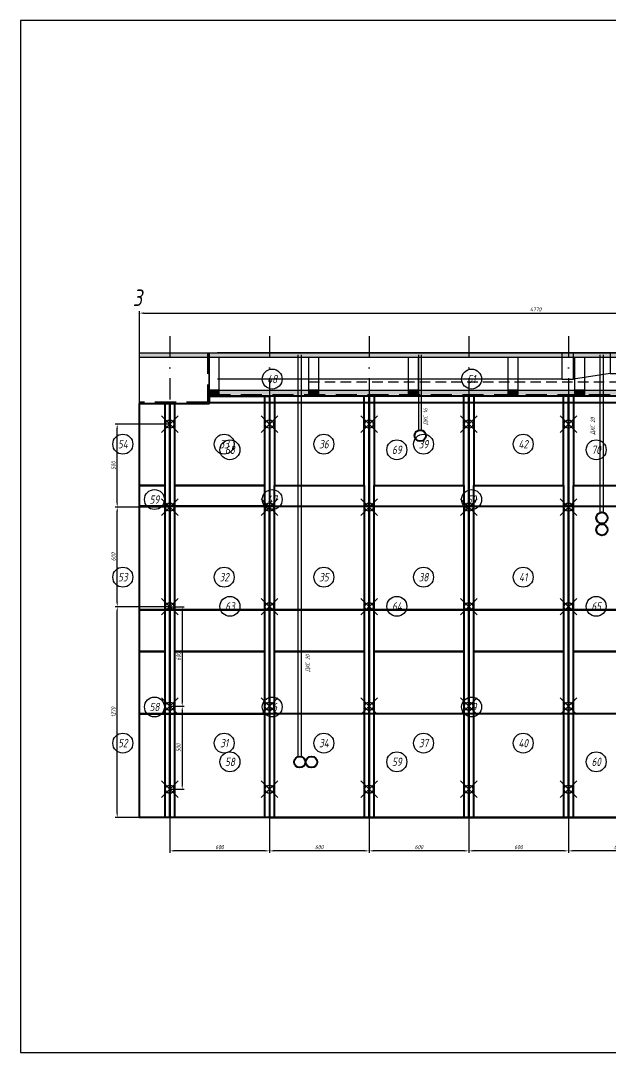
# Model space of a CAD drawing. Header units: millimetres. Extents: x -58926 to 122586, y -58688 to 8347.
# Drawn here: x 8586 to 12136, y -1320 to 4896 of the extents above; entities that cross this region are included whole.
import ezdxf
from ezdxf.enums import TextEntityAlignment as Align

# ---------------------------------------------------------------- set-up
doc = ezdxf.new("R2010")
doc.units = ezdxf.units.MM
doc.header["$PDMODE"] = 35
doc.header["$PDSIZE"] = 50
doc.linetypes.add('DASHDOT', pattern=[25.4, 12.7, -6.35, 0, -6.35])
doc.linetypes.add('DASHED', pattern=[19.05, 12.7, -6.35])
for name, color, linetype in [('01 Черновое', 7, 'Continuous'), ('02 ОВиК', 7, 'Continuous'), ('02 Розетки', 7, 'Continuous'), ('03 Потолок', 7, 'Continuous'), ('05 Слаботочка', 7, 'Continuous'), ('101 Крепление', 7, 'Continuous'), ('101 Крепление размеры', 7, 'Continuous'), ('102 Звукоизоляция', 7, 'Continuous'), ('103 ГВЛ слой 1', 7, 'Continuous'), ('104 ГВЛ слой 2', 7, 'Continuous')]:
    doc.layers.add(name, color=color, linetype=linetype)
doc.layers.add('100 noprint', color=1, linetype='Continuous', plot=False)
doc.styles.get("Standard").update_dxf_attribs({"font": 'arial.ttf'})
doc.styles.add('ГОСТ-ISOCPEUR', font='isocpeui.ttf', dxfattribs={"width": 0.8})
doc.dimstyles.new('ISO-25', dxfattribs={"dimtxt": 2.5, "dimasz": 2.5, "dimexe": 1.25, "dimexo": 0.625, "dimtad": 1, "dimtxsty": 'Standard', "dimcen": 2.5, "dimadec": 0, "dimazin": 0, "dimtfac": 1, "dimtmove": 0, "dimatfit": 3, "dimfxl": 1, "dimarcsym": 0})

# ---------------------------------------------------------------- blocks, each defined once
blk = doc.blocks.new('*D110')
at = {"layer": '101 Крепление размеры', "color": 0, "lineweight": -2}
for p, q in [((11883.2, 95.2), (11883.2, -118.7)), ((12483.2, 95.2), (12483.2, -118.7)), ((12458.2, -106.2), (11908.2, -106.2))]:
    blk.add_line(p, q, dxfattribs=at)
at = {"layer": '101 Крепление размеры', "color": 0}
for points in [[(11908.2, -102), (11908.2, -110.3), (11883.2, -106.2)], [(12458.2, -110.3), (12458.2, -102), (12483.2, -106.2)]]:
    blk.add_solid(points, dxfattribs=at)
at = {"layer": 'Defpoints', "color": 0}
for p in [(11883.2, 95.2), (12483.2, 95.2), (11883.2, -106.2)]:
    blk.add_point(p, dxfattribs=at)
at = {"layer": '101 Крепление размеры', "color": 0, "insert": (12183.2, -83.7), "char_height": 25, "attachment_point": 5, "style": 'ГОСТ-ISOCPEUR'}
blk.add_mtext('600', dxfattribs=at)
blk = doc.blocks.new('*D111')
at = {"layer": '101 Крепление размеры', "color": 0, "lineweight": -2}
for p, q in [((11283.2, 95.2), (11283.2, -118.7)), ((11883.2, 95.2), (11883.2, -118.7)), ((11858.2, -106.2), (11308.2, -106.2))]:
    blk.add_line(p, q, dxfattribs=at)
at = {"layer": '101 Крепление размеры', "color": 0}
for points in [[(11308.2, -102), (11308.2, -110.3), (11283.2, -106.2)], [(11858.2, -110.3), (11858.2, -102), (11883.2, -106.2)]]:
    blk.add_solid(points, dxfattribs=at)
at = {"layer": 'Defpoints', "color": 0}
for p in [(11283.2, 95.2), (11883.2, 95.2), (11283.2, -106.2)]:
    blk.add_point(p, dxfattribs=at)
at = {"layer": '101 Крепление размеры', "color": 0, "insert": (11583.2, -83.7), "char_height": 25, "attachment_point": 5, "style": 'ГОСТ-ISOCPEUR'}
blk.add_mtext('600', dxfattribs=at)
blk = doc.blocks.new('*D112')
at = {"layer": '101 Крепление размеры', "color": 0, "lineweight": -2}
for p, q in [((10683.2, 95.2), (10683.2, -118.7)), ((11283.2, 95.2), (11283.2, -118.7)), ((11258.2, -106.2), (10708.2, -106.2))]:
    blk.add_line(p, q, dxfattribs=at)
at = {"layer": '101 Крепление размеры', "color": 0}
for points in [[(10708.2, -102), (10708.2, -110.3), (10683.2, -106.2)], [(11258.2, -110.3), (11258.2, -102), (11283.2, -106.2)]]:
    blk.add_solid(points, dxfattribs=at)
at = {"layer": 'Defpoints', "color": 0}
for p in [(10683.2, 95.2), (11283.2, 95.2), (10683.2, -106.2)]:
    blk.add_point(p, dxfattribs=at)
at = {"layer": '101 Крепление размеры', "color": 0, "insert": (10983.2, -83.7), "char_height": 25, "attachment_point": 5, "style": 'ГОСТ-ISOCPEUR'}
blk.add_mtext('600', dxfattribs=at)
blk = doc.blocks.new('*D113')
at = {"layer": '101 Крепление размеры', "color": 0, "lineweight": -2}
for p, q in [((10083.2, 95.2), (10083.2, -118.7)), ((10683.2, 95.2), (10683.2, -118.7)), ((10658.2, -106.2), (10108.2, -106.2))]:
    blk.add_line(p, q, dxfattribs=at)
at = {"layer": '101 Крепление размеры', "color": 0}
for points in [[(10108.2, -102), (10108.2, -110.3), (10083.2, -106.2)], [(10658.2, -110.3), (10658.2, -102), (10683.2, -106.2)]]:
    blk.add_solid(points, dxfattribs=at)
at = {"layer": 'Defpoints', "color": 0}
for p in [(10083.2, 95.2), (10683.2, 95.2), (10083.2, -106.2)]:
    blk.add_point(p, dxfattribs=at)
at = {"layer": '101 Крепление размеры', "color": 0, "insert": (10383.2, -83.7), "char_height": 25, "attachment_point": 5, "style": 'ГОСТ-ISOCPEUR'}
blk.add_mtext('600', dxfattribs=at)
blk = doc.blocks.new('*D114')
at = {"layer": '101 Крепление размеры', "color": 0, "lineweight": -2}
for p, q in [((9483.2, 95.2), (9483.2, -118.7)), ((10083.2, 95.2), (10083.2, -118.7)), ((10058.2, -106.2), (9508.2, -106.2))]:
    blk.add_line(p, q, dxfattribs=at)
at = {"layer": '101 Крепление размеры', "color": 0}
for points in [[(9508.2, -102), (9508.2, -110.3), (9483.2, -106.2)], [(10058.2, -110.3), (10058.2, -102), (10083.2, -106.2)]]:
    blk.add_solid(points, dxfattribs=at)
at = {"layer": 'Defpoints', "color": 0}
for p in [(9483.2, 95.2), (10083.2, 95.2), (9483.2, -106.2)]:
    blk.add_point(p, dxfattribs=at)
at = {"layer": '101 Крепление размеры', "color": 0, "insert": (9783.2, -83.7), "char_height": 25, "attachment_point": 5, "style": 'ГОСТ-ISOCPEUR'}
blk.add_mtext('600', dxfattribs=at)
blk = doc.blocks.new('*D117')
at = {"layer": '101 Крепление размеры', "color": 0, "lineweight": -2}
for p, q in [((9483.2, 1365.2), (9154.5, 1365.2)), ((9167, 120.2), (9167, 1340.2)), ((9483.2, 95.2), (9154.5, 95.2))]:
    blk.add_line(p, q, dxfattribs=at)
at = {"layer": '101 Крепление размеры', "color": 0}
for points in [[(9171.2, 1340.2), (9162.8, 1340.2), (9167, 1365.2)], [(9162.8, 120.2), (9171.2, 120.2), (9167, 95.2)]]:
    blk.add_solid(points, dxfattribs=at)
at = {"layer": 'Defpoints', "color": 0}
for p in [(9167, 1365.2), (9483.2, 1365.2), (9483.2, 95.2)]:
    blk.add_point(p, dxfattribs=at)
at = {"layer": '101 Крепление размеры', "color": 0, "insert": (9144.5, 730.2), "char_height": 25, "attachment_point": 5, "rotation": 90, "style": 'ГОСТ-ISOCPEUR'}
blk.add_mtext('1270', dxfattribs=at)
blk = doc.blocks.new('*D118')
at = {"layer": '101 Крепление размеры', "color": 0, "lineweight": -2}
for p, q in [((9483.2, 1965.2), (9154.5, 1965.2)), ((9167, 1390.2), (9167, 1940.2)), ((9483.2, 1365.2), (9154.5, 1365.2))]:
    blk.add_line(p, q, dxfattribs=at)
at = {"layer": '101 Крепление размеры', "color": 0}
for points in [[(9171.2, 1940.2), (9162.8, 1940.2), (9167, 1965.2)], [(9162.8, 1390.2), (9171.2, 1390.2), (9167, 1365.2)]]:
    blk.add_solid(points, dxfattribs=at)
at = {"layer": 'Defpoints', "color": 0}
for p in [(9167, 1965.2), (9483.2, 1965.2), (9483.2, 1365.2)]:
    blk.add_point(p, dxfattribs=at)
at = {"layer": '101 Крепление размеры', "color": 0, "insert": (9144.5, 1665.2), "char_height": 25, "attachment_point": 5, "rotation": 90, "style": 'ГОСТ-ISOCPEUR'}
blk.add_mtext('600', dxfattribs=at)
blk = doc.blocks.new('*D119')
at = {"layer": '101 Крепление размеры', "color": 0, "lineweight": -2}
for p, q in [((9483.2, 2465.2), (9154.5, 2465.2)), ((9167, 1990.2), (9167, 2440.2)), ((9483.2, 1965.2), (9154.5, 1965.2))]:
    blk.add_line(p, q, dxfattribs=at)
at = {"layer": '101 Крепление размеры', "color": 0}
for points in [[(9171.2, 2440.2), (9162.8, 2440.2), (9167, 2465.2)], [(9162.8, 1990.2), (9171.2, 1990.2), (9167, 1965.2)]]:
    blk.add_solid(points, dxfattribs=at)
at = {"layer": 'Defpoints', "color": 0}
for p in [(9167, 2465.2), (9483.2, 2465.2), (9483.2, 1965.2)]:
    blk.add_point(p, dxfattribs=at)
at = {"layer": '101 Крепление размеры', "color": 0, "insert": (9144.5, 2215.2), "char_height": 25, "attachment_point": 5, "rotation": 90, "style": 'ГОСТ-ISOCPEUR'}
blk.add_mtext('500', dxfattribs=at)
blk = doc.blocks.new('*D120')
at = {"layer": '101 Крепление размеры', "color": 0, "lineweight": -2}
for p, q in [((9483.2, 1365.2), (9570.9, 1365.2)), ((9558.4, 1340.2), (9558.4, 790.2)), ((9483.2, 765.2), (9570.9, 765.2))]:
    blk.add_line(p, q, dxfattribs=at)
at = {"layer": '101 Крепление размеры', "color": 0}
for points in [[(9562.6, 1340.2), (9554.3, 1340.2), (9558.4, 1365.2)], [(9554.3, 790.2), (9562.6, 790.2), (9558.4, 765.2)]]:
    blk.add_solid(points, dxfattribs=at)
at = {"layer": 'Defpoints', "color": 0}
for p in [(9483.2, 1365.2), (9483.2, 765.2), (9558.4, 765.2)]:
    blk.add_point(p, dxfattribs=at)
at = {"layer": '101 Крепление размеры', "color": 0, "insert": (9535.9, 1065.2), "char_height": 25, "attachment_point": 5, "rotation": 90, "style": 'ГОСТ-ISOCPEUR'}
blk.add_mtext('600', dxfattribs=at)
blk = doc.blocks.new('*D121')
at = {"layer": '101 Крепление размеры', "color": 0, "lineweight": -2}
for p, q in [((9483.2, 765.2), (9570.9, 765.2)), ((9558.4, 740.2), (9558.4, 290.2)), ((9483.2, 265.2), (9570.9, 265.2))]:
    blk.add_line(p, q, dxfattribs=at)
at = {"layer": '101 Крепление размеры', "color": 0}
for points in [[(9562.6, 740.2), (9554.3, 740.2), (9558.4, 765.2)], [(9554.3, 290.2), (9562.6, 290.2), (9558.4, 265.2)]]:
    blk.add_solid(points, dxfattribs=at)
at = {"layer": 'Defpoints', "color": 0}
for p in [(9483.2, 765.2), (9483.2, 265.2), (9558.4, 265.2)]:
    blk.add_point(p, dxfattribs=at)
at = {"layer": '101 Крепление размеры', "color": 0, "insert": (9535.9, 515.2), "char_height": 25, "attachment_point": 5, "rotation": 90, "style": 'ГОСТ-ISOCPEUR'}
blk.add_mtext('500', dxfattribs=at)
blk = doc.blocks.new('*D407')
at = {"layer": '01 Черновое', "color": 0, "lineweight": -2}
for p, q in [((9301, 2895.2), (9301, 3146.6)), ((9326, 3134.1), (14046, 3134.1)), ((14071, 2895.2), (14071, 3146.6))]:
    blk.add_line(p, q, dxfattribs=at)
at = {"layer": '01 Черновое', "color": 0}
for points in [[(9326, 3138.3), (9326, 3129.9), (9301, 3134.1)], [(14046, 3129.9), (14046, 3138.3), (14071, 3134.1)]]:
    blk.add_solid(points, dxfattribs=at)
at = {"layer": 'Defpoints', "color": 0}
for p in [(14071, 3134.1), (9301, 2895.2), (14071, 2895.2)]:
    blk.add_point(p, dxfattribs=at)
at = {"layer": '01 Черновое', "color": 0, "insert": (11686, 3156.6), "char_height": 25, "attachment_point": 5, "style": 'ГОСТ-ISOCPEUR'}
blk.add_mtext('4770', dxfattribs=at)

msp = doc.modelspace()

# ---------------------------------------------------------------- hatches: boundary and pattern name
at = {"layer": '03 Потолок', "lineweight": -2}
for points in [[(9711.53, 2895.176), (9301.03, 2895.176), (9301.03, 2867.176), (9711.53, 2867.176)], [(14071.03, 2895.176), (9721.03, 2895.176), (9721.03, 2867.176), (14071.03, 2867.176)], [(9781.03, 2643.176), (9781.03, 2670.176), (9721.03, 2670.176), (9721.03, 2643.176)], [(10381.03, 2643.176), (10381.03, 2670.176), (10321.03, 2670.176), (10321.03, 2643.176)], [(10981.03, 2643.176), (10981.03, 2670.176), (10921.03, 2670.176), (10921.03, 2643.176)], [(11581.03, 2643.176), (11581.03, 2670.176), (11521.03, 2670.176), (11521.03, 2643.176)], [(11981.03, 2643.176), (11981.03, 2670.176), (11921.03, 2670.176), (11921.03, 2643.176)]]:
    msp.add_hatch(color=256, dxfattribs=at).paths.add_polyline_path(points)
h = msp.add_hatch(color=256, dxfattribs=at)
h.paths.add_polyline_path([(13434.254, 2643.272), (13439.484, 2670.176), (13434.216, 2670.176), (13434.216, 2643.176)])
h.paths.add_polyline_path([(13374.216, 2643.176), (13374.216, 2670.176), (13029.03, 2670.176), (13029.03, 2643.176)])
h.paths.add_polyline_path([(12969.03, 2643.176), (12969.03, 2670.176), (12569.03, 2670.176), (12569.03, 2643.176)])
h.paths.add_polyline_path([(12509.03, 2643.176), (12509.03, 2670.176), (11981.03, 2670.176), (11981.03, 2643.176)])
h.paths.add_polyline_path([(11921.03, 2643.176), (11921.03, 2670.176), (11581.03, 2670.176), (11581.03, 2643.176)])
h.paths.add_polyline_path([(11521.03, 2643.176), (11521.03, 2670.176), (10981.03, 2670.176), (10981.03, 2643.176)])
h.paths.add_polyline_path([(10921.03, 2643.176), (10921.03, 2670.176), (10381.03, 2670.176), (10381.03, 2643.176)])
h.paths.add_polyline_path([(10321.03, 2643.176), (10321.03, 2670.176), (9781.03, 2670.176), (9781.03, 2643.176)])

# ---------------------------------------------------------------- linework, layer by layer
at = {"layer": '01 Черновое', "linetype": 'DASHDOT', "ltscale": 10}
for p, q in [((9483.218, 2995.176), (9483.218, -4.283)), ((10083.218, 2995.176), (10083.218, -4.283)), ((10683.218, 2995.176), (10683.218, -4.283)), ((11283.218, 2995.176), (11283.218, -4.283)), ((11883.218, 2995.176), (11883.218, -4.283))]:
    msp.add_line(p, q, dxfattribs=at)
at = {"layer": '01 Черновое'}
msp.add_lwpolyline([(9301.03, 95.176), (9301.03, 2895.176), (14071.03, 2895.176), (14071.03, 95.176)], close=True, dxfattribs=at)
at = {"layer": '02 ОВиК'}
for p, q in [((11844.03, 2895.176), (9771.03, 2895.176)), ((11844.03, 2895.176), (9771.03, 2895.176)), ((11844.03, 2895.176), (11844.03, 2735.176)), ((11844.03, 2895.176), (11844.03, 2735.176)), ((12134.03, 2895.176), (11914.03, 2895.176)), ((12134.03, 2895.176), (11914.03, 2895.176)), ((12134.03, 2770.176), (11914.03, 2735.176)), ((12134.03, 2770.176), (11914.03, 2735.176)), ((11844.03, 2735.176), (9771.03, 2735.176)), ((11844.03, 2735.176), (9771.03, 2735.176))]:
    msp.add_line(p, q, dxfattribs=at)
at = {"layer": '02 ОВиК', "linetype": 'DASHED', "lineweight": -2, "ltscale": 5}
for p, q in [((10321.03, 2720.176), (13434.216, 2720.176)), ((10321.03, 2720.176), (13434.216, 2720.176)), ((10321.03, 2670.176), (13434.216, 2670.176)), ((10321.03, 2670.176), (13434.216, 2670.176))]:
    msp.add_line(p, q, dxfattribs=at)
at = {"layer": '02 ОВиК', "flags": 128}
for points in [[(11914.03, 2735.176), (11914.03, 2895.176), (11844.03, 2895.176), (11844.03, 2735.176)], [(11914.03, 2735.176), (11914.03, 2895.176), (11844.03, 2895.176), (11844.03, 2735.176)], [(12204.03, 2770.176), (12204.03, 2895.176), (12134.03, 2895.176), (12134.03, 2770.176)], [(12204.03, 2770.176), (12204.03, 2895.176), (12134.03, 2895.176), (12134.03, 2770.176)]]:
    msp.add_lwpolyline(points, close=True, dxfattribs=at)
at = {"layer": '02 Розетки'}
for p, q in [((10255.53, 461.672), (10255.53, 2881.676)), ((10275.53, 461.672), (10275.53, 2881.676)), ((12075.03, 1932.479), (12075.03, 2881.676)), ((12095.03, 1932.479), (12095.03, 2881.676))]:
    msp.add_line(p, q, dxfattribs=at)
at = {"layer": '02 Розетки', "lineweight": 40}
for centre in [(12085.03, 1899.983), (12085.03, 1828.983), (10265.53, 429.176), (10336.53, 429.176)]:
    msp.add_circle(centre, 34, dxfattribs=at)
at = {"layer": '03 Потолок', "lineweight": -2}
for p, q in [((9711.53, 2867.176), (9301.03, 2867.176)), ((9721.03, 2633.676), (9721.03, 2895.176)), ((9721.03, 2895.176), (9721.03, 2588.676)), ((14071.03, 2867.176), (9721.03, 2867.176)), ((9781.03, 2643.176), (9781.03, 2867.176)), ((10321.03, 2643.176), (10321.03, 2867.176)), ((10381.03, 2643.176), (10381.03, 2867.176)), ((10921.03, 2643.176), (10921.03, 2867.176)), ((10981.03, 2643.176), (10981.03, 2867.176)), ((11521.03, 2643.176), (11521.03, 2867.176)), ((11581.03, 2643.176), (11581.03, 2867.176)), ((11921.03, 2643.176), (11921.03, 2867.176)), ((11981.03, 2643.176), (11981.03, 2867.176)), ((9721.03, 2670.176), (13439.484, 2670.176)), ((9721.03, 2633.676), (13432.388, 2633.676)), ((9721.03, 2588.676), (9301.03, 2588.676))]:
    msp.add_line(p, q, dxfattribs=at)
at = {"layer": '03 Потолок', "linetype": 'DASHED', "ltscale": 10}
for p, q in [((9711.53, 2895.176), (9711.53, 2598.176)), ((9721.03, 2643.176), (13434.216, 2643.176)), ((9711.53, 2598.176), (9301.03, 2598.176))]:
    msp.add_line(p, q, dxfattribs=at)
at = {"layer": '03 Потолок', "lineweight": -2}
for points in [[(9781.03, 2643.176), (9781.03, 2670.176), (9721.03, 2670.176), (9721.03, 2643.176)], [(10381.03, 2643.176), (10381.03, 2670.176), (10321.03, 2670.176), (10321.03, 2643.176)], [(10981.03, 2643.176), (10981.03, 2670.176), (10921.03, 2670.176), (10921.03, 2643.176)], [(11581.03, 2643.176), (11581.03, 2670.176), (11521.03, 2670.176), (11521.03, 2643.176)], [(11981.03, 2643.176), (11981.03, 2670.176), (11921.03, 2670.176), (11921.03, 2643.176)]]:
    msp.add_lwpolyline(points, close=True, dxfattribs=at)
at = {"layer": '05 Слаботочка'}
for p, q in [((10983.03, 2428.722), (10983.03, 2881.676)), ((10999.03, 2428.722), (10999.03, 2881.676))]:
    msp.add_line(p, q, dxfattribs=at)
at = {"layer": '05 Слаботочка', "lineweight": 40}
msp.add_circle((10991.03, 2395.676), 34, dxfattribs=at)
at = {"layer": '100 noprint'}
msp.add_lwpolyline([(8585.798, 4896.337), (8585.798, -1320.331), (14978.754, -1320.331), (14978.754, 4896.337)], close=True, dxfattribs=at)
at = {"layer": '101 Крепление', "color": 5}
for points in [[(10053.218, 2633.676), (10053.218, 95.176), (10113.218, 95.176), (10113.218, 2633.676)], [(10653.218, 2633.676), (10653.218, 95.176), (10713.218, 95.176), (10713.218, 2633.676)], [(11253.218, 2633.676), (11253.218, 95.176), (11313.218, 95.176), (11313.218, 2633.676)], [(11853.218, 2633.676), (11853.218, 95.176), (11913.218, 95.176), (11913.218, 2633.676)], [(9453.218, 2588.676), (9453.218, 95.176), (9513.218, 95.176), (9513.218, 2588.676)]]:
    msp.add_lwpolyline(points, close=True, dxfattribs=at)
for p in [(9483.218, 2465.176), (10083.218, 2465.176), (10683.218, 2465.176), (11283.218, 2465.176), (11883.218, 2465.176), (9483.218, 1965.176), (10083.218, 1965.176), (10683.218, 1965.176), (11283.218, 1965.176), (11883.218, 1965.176), (9483.218, 1365.176), (10083.218, 1365.176), (10683.218, 1365.176), (11283.218, 1365.176), (11883.218, 1365.176), (9483.218, 765.176), (10083.218, 765.176), (10683.218, 765.176), (11283.218, 765.176), (11883.218, 765.176), (9483.218, 265.176), (10083.218, 265.176), (10683.218, 265.176), (11283.218, 265.176), (11883.218, 265.176)]:
    msp.add_point(p, dxfattribs=at)
at = {"layer": '102 Звукоизоляция', "color": 74, "linetype": 'Continuous', "lineweight": 40, "ltscale": 10, "flags": 128}
for points in [[(9513.218, 2095.176), (9513.218, 2588.676), (9721.03, 2588.676), (9721.03, 2633.676), (10053.218, 2633.676), (10053.218, 2095.176)], [(10113.218, 2633.676), (10113.218, 2095.176), (10653.218, 2095.176), (10653.218, 2633.676)], [(10713.218, 2633.676), (10713.218, 2095.176), (11253.218, 2095.176), (11253.218, 2633.676)], [(11313.218, 2633.676), (11313.218, 2095.176), (11853.218, 2095.176), (11853.218, 2633.676)], [(11913.218, 2633.676), (11913.218, 2095.176), (12453.218, 2095.176), (12453.218, 2633.676)], [(9453.218, 2588.676), (9453.218, 2095.176), (9301.03, 2095.176), (9301.03, 2588.676)], [(9453.218, 2095.176), (9453.218, 1095.176), (9301.03, 1095.176), (9301.03, 2095.176)], [(10053.218, 1095.176), (9513.218, 1095.176), (9513.218, 2095.176), (10053.218, 2095.176)], [(10653.218, 1095.176), (10113.218, 1095.176), (10113.218, 2095.176), (10653.218, 2095.176)], [(11253.218, 1095.176), (10713.218, 1095.176), (10713.218, 2095.176), (11253.218, 2095.176)], [(11853.218, 1095.176), (11313.218, 1095.176), (11313.218, 2095.176), (11853.218, 2095.176)], [(12453.218, 1095.176), (11913.218, 1095.176), (11913.218, 2095.176), (12453.218, 2095.176)], [(9453.218, 1095.176), (9453.218, 95.176), (9301.03, 95.176), (9301.03, 1095.176)], [(10053.218, 95.176), (9513.218, 95.176), (9513.218, 1095.176), (10053.218, 1095.176)], [(10653.218, 95.176), (10113.218, 95.176), (10113.218, 1095.176), (10653.218, 1095.176)], [(11253.218, 95.176), (10713.218, 95.176), (10713.218, 1095.176), (11253.218, 1095.176)], [(11853.218, 95.176), (11313.218, 95.176), (11313.218, 1095.176), (11853.218, 1095.176)], [(12453.218, 95.176), (11913.218, 95.176), (11913.218, 1095.176), (12453.218, 1095.176)]]:
    msp.add_lwpolyline(points, close=True, dxfattribs=at)
at = {"layer": '102 Звукоизоляция', "color": 74}
for centre in [(9200.815, 2344.337), (9811.098, 2344.337), (10411.098, 2344.337), (11011.098, 2344.337), (11611.098, 2344.337), (9200.815, 1542.955), (9811.098, 1542.955), (10411.098, 1542.955), (11011.098, 1542.955), (11611.098, 1542.955), (9200.815, 542.955), (9811.098, 542.955), (10411.098, 542.955), (11011.098, 542.955), (11611.098, 542.955)]:
    msp.add_circle(centre, 60, dxfattribs=at)
at = {"layer": '103 ГВЛ слой 1', "color": 6, "lineweight": 40}
for points in [[(9721.03, 2633.676), (9721.03, 2595.176), (10683.218, 2595.176), (10683.218, 2633.676)], [(10683.218, 2633.676), (10683.218, 2595.176), (11883.218, 2595.176), (11883.218, 2633.676)], [(11883.218, 2633.676), (11883.218, 2595.176), (13083.218, 2595.176), (13083.218, 2633.676)], [(9483.218, 2588.676), (9483.218, 1345.176), (9301.03, 1345.176), (9301.03, 2588.676)], [(9483.218, 1345.176), (9483.218, 2588.676), (9721.03, 2588.676), (9721.03, 2595.176), (10683.218, 2595.176), (10683.218, 1345.176)], [(10683.218, 2595.176), (11883.218, 2595.176), (11883.218, 1345.176), (10683.218, 1345.176)], [(11883.218, 2595.176), (13083.218, 2595.176), (13083.218, 1345.176), (11883.218, 1345.176)], [(9483.218, 1345.176), (9483.218, 95.176), (9301.03, 95.176), (9301.03, 1345.176)], [(9483.218, 1345.176), (10683.218, 1345.176), (10683.218, 95.176), (9483.218, 95.176)], [(10683.218, 1345.176), (11883.218, 1345.176), (11883.218, 95.176), (10683.218, 95.176)], [(11883.218, 1345.176), (13083.218, 1345.176), (13083.218, 95.176), (11883.218, 95.176)]]:
    msp.add_lwpolyline(points, close=True, dxfattribs=at)
at = {"layer": '103 ГВЛ слой 1', "color": 6}
for centre in [(10100.218, 2736.719), (11300.218, 2736.719), (9391.303, 2010.79), (10100.218, 2010.79), (11300.218, 2010.79), (9391.303, 760.79), (10100.218, 760.79), (11300.218, 760.79)]:
    msp.add_circle(centre, 60, dxfattribs=at)
at = {"layer": '104 ГВЛ слой 2', "color": 3, "lineweight": 40}
for points in [[(9301.03, 1970.176), (9301.03, 2588.676), (9721.03, 2588.676), (9721.03, 2633.676), (10083.218, 2633.676), (10083.218, 1970.176)], [(10083.218, 2633.676), (10083.218, 1970.176), (11283.218, 1970.176), (11283.218, 2633.676)], [(11283.218, 2633.676), (11283.218, 1970.176), (12483.218, 1970.176), (12483.218, 2633.676)], [(10083.218, 1970.176), (10083.218, 720.176), (9301.03, 720.176), (9301.03, 1970.176)], [(10083.218, 1970.176), (11283.218, 1970.176), (11283.218, 720.176), (10083.218, 720.176)], [(11283.218, 1970.176), (12483.218, 1970.176), (12483.218, 720.176), (11283.218, 720.176)], [(10083.218, 720.176), (10083.218, 95.176), (9301.03, 95.176), (9301.03, 720.176)], [(10083.218, 720.176), (10083.218, 95.176), (11283.218, 95.176), (11283.218, 720.176)], [(11283.218, 720.176), (11283.218, 95.176), (12483.218, 95.176), (12483.218, 720.176)]]:
    msp.add_lwpolyline(points, close=True, dxfattribs=at)
at = {"layer": '104 ГВЛ слой 2', "color": 3}
for centre in [(9845.53, 2310.379), (10850.34, 2310.379), (12050.34, 2310.379), (9845.53, 1367.214), (10850.34, 1367.214), (12050.34, 1367.214), (9845.53, 430.213), (10850.34, 430.213), (12050.34, 430.213)]:
    msp.add_circle(centre, 60, dxfattribs=at)

# ---------------------------------------------------------------- texts
at = {"layer": '01 Черновое', "style": 'ГОСТ-ISOCPEUR', "width": 0.8}
msp.add_text('3', height=100, dxfattribs=at).set_placement((9288.299, 3226.61), align=Align.MIDDLE)
at = {"layer": '02 Розетки', "char_height": 25, "width": 270.31285, "attachment_point": 1, "rotation": 90, "style": 'ГОСТ-ISOCPEUR'}
for insert in [(12017.185, 2401.619), (10301.466, 972.207)]:
    msp.add_mtext('{ДКС 20}', dxfattribs=dict(at, insert=insert))
at = {"layer": '05 Слаботочка', "insert": (11009.767, 2459.842), "char_height": 25, "width": 270.31285, "attachment_point": 1, "rotation": 90, "style": 'ГОСТ-ISOCPEUR'}
msp.add_mtext('{ДКС 16}', dxfattribs=at)
at = {"layer": '102 Звукоизоляция', "color": 74, "style": 'ГОСТ-ISOCPEUR', "width": 0.8}
for s, p in [('54', (9200.815, 2344.337)), ('33', (9811.098, 2344.337)), ('36', (10411.098, 2344.337)), ('39', (11011.098, 2344.337)), ('42', (11611.098, 2344.337)), ('53', (9200.815, 1542.955)), ('32', (9811.098, 1542.955)), ('35', (10411.098, 1542.955)), ('38', (11011.098, 1542.955)), ('41', (11611.098, 1542.955)), ('52', (9200.815, 542.955)), ('31', (9811.098, 542.955)), ('34', (10411.098, 542.955)), ('37', (11011.098, 542.955)), ('40', (11611.098, 542.955))]:
    msp.add_text(s, height=50, dxfattribs=at).set_placement(p, align=Align.MIDDLE)
at = {"layer": '103 ГВЛ слой 1', "color": 6, "style": 'ГОСТ-ISOCPEUR', "width": 0.8}
for s, p in [('48', (10100.218, 2736.719)), ('51', (11300.218, 2736.719)), ('59', (9391.303, 2010.79)), ('47', (10100.218, 2010.79)), ('50', (11300.218, 2010.79)), ('58', (9391.303, 760.79)), ('46', (10100.218, 760.79)), ('49', (11300.218, 760.79))]:
    msp.add_text(s, height=50, dxfattribs=at).set_placement(p, align=Align.MIDDLE)
at = {"layer": '104 ГВЛ слой 2', "color": 3, "style": 'ГОСТ-ISOCPEUR', "width": 0.8}
for s, p in [('68', (9845.53, 2310.379)), ('69', (10850.34, 2310.379)), ('70', (12050.34, 2310.379)), ('63', (9845.53, 1367.214)), ('64', (10850.34, 1367.214)), ('65', (12050.34, 1367.214)), ('58', (9845.53, 430.213)), ('59', (10850.34, 430.213)), ('60', (12050.34, 430.213))]:
    msp.add_text(s, height=50, dxfattribs=at).set_placement(p, align=Align.MIDDLE)

# ---------------------------------------------------------------- dimensions: what is measured, and where the dimension line sits
at = {"layer": '01 Черновое'}
dim = msp.add_linear_dim(base=(14071.03, 3134.111), p1=(9301.03, 2895.176), p2=(14071.03, 2895.176), dimstyle='ISO-25', override={"dimtxt": 25, "dimasz": 25, "dimexe": 12.5, "dimexo": 0, "dimgap": 10, "dimtxsty": 'ГОСТ-ISOCPEUR'}, dxfattribs=at)
dim.commit()
dim.dimension.update_dxf_attribs({"geometry": '*D407', "text_midpoint": (11686.03, 3156.611)})
at = {"layer": '101 Крепление размеры'}
for base, p1, p2, picture, middle in [((9167.01, 2465.176), (9483.218, 1965.176), (9483.218, 2465.176), '*D119', (9144.51, 2215.176)), ((9558.439, 765.176), (9483.218, 1365.176), (9483.218, 765.176), '*D120', (9535.939, 1065.176)), ((9558.439, 265.176), (9483.218, 765.176), (9483.218, 265.176), '*D121', (9535.939, 515.176))]:
    dim = msp.add_linear_dim(base=base, p1=p1, p2=p2, angle=90, dimstyle='ISO-25', override={"dimtxt": 25, "dimasz": 25, "dimexe": 12.5, "dimexo": 0, "dimgap": 10, "dimlfac": 1, "dimtxsty": 'ГОСТ-ISOCPEUR'}, dxfattribs=at)
    dim.commit()
    dim.dimension.update_dxf_attribs({"geometry": picture, "text_midpoint": middle})
for base, p1, p2, picture, middle in [((9167.01, 1965.176), (9483.218, 1365.176), (9483.218, 1965.176), '*D118', (9167.01, 1665.176)), ((9167.01, 1365.176), (9483.218, 95.176), (9483.218, 1365.176), '*D117', (9167.01, 730.176))]:
    dim = msp.add_linear_dim(base=base, p1=p1, p2=p2, angle=90, dimstyle='ISO-25', override={"dimtxt": 25, "dimasz": 25, "dimexe": 12.5, "dimexo": 0, "dimgap": 10, "dimlfac": 1, "dimtxsty": 'ГОСТ-ISOCPEUR'}, dxfattribs=at)
    dim.commit()
    dim.dimension.update_dxf_attribs({"geometry": picture, "text_midpoint": middle, "dimtype": 160})
for base, p1, p2, picture, middle in [((9483.218, -106.175), (10083.218, 95.176), (9483.218, 95.176), '*D114', (9783.218, -83.675)), ((10083.218, -106.175), (10683.218, 95.176), (10083.218, 95.176), '*D113', (10383.218, -83.675)), ((10683.218, -106.175), (11283.218, 95.176), (10683.218, 95.176), '*D112', (10983.218, -83.675)), ((11283.218, -106.175), (11883.218, 95.176), (11283.218, 95.176), '*D111', (11583.218, -83.675)), ((11883.218, -106.175), (12483.218, 95.176), (11883.218, 95.176), '*D110', (12183.218, -83.675))]:
    dim = msp.add_linear_dim(base=base, p1=p1, p2=p2, dimstyle='ISO-25', override={"dimtxt": 25, "dimasz": 25, "dimexe": 12.5, "dimexo": 0, "dimgap": 10, "dimlfac": 1, "dimtxsty": 'ГОСТ-ISOCPEUR'}, dxfattribs=at)
    dim.commit()
    dim.dimension.update_dxf_attribs({"geometry": picture, "text_midpoint": middle})

doc.saveas('drawing.dxf')
